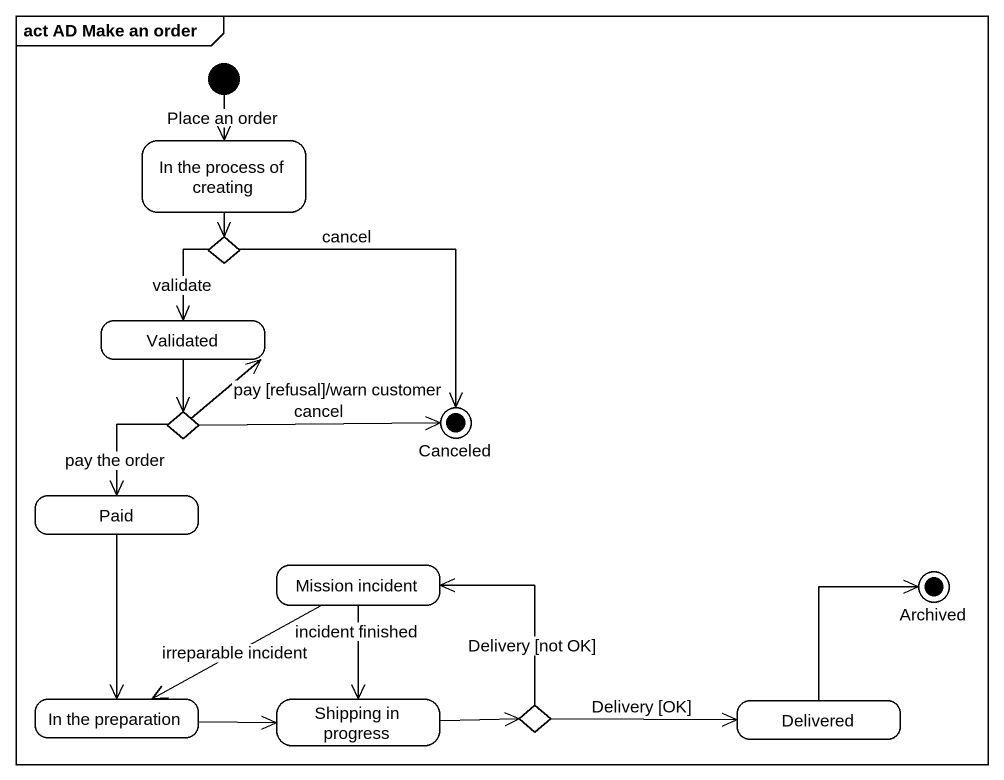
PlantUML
@startuml
mainframe act AD Make an order
hide empty description
state "In the process of creating" as In_the_process_of_creating
state choice1 <<choice>>
state Validated
state choice2 <<choice>>
state Canceled <<end>>
state Paid
state "Mission incident" as Mission_incident
state Archived <<end>>
state "In the preparation" as In_the_preparation
state "Shipping in progress" as Shipping_in_progress
state choice3 <<choice>>
state Delivered
[*] --> In_the_process_of_creating : Place an order
In_the_process_of_creating --> choice1
choice1 --> Validated : validate
choice1 --> Canceled : cancel
Validated --> choice2
choice2 -up-> Validated : pay [refusal]/warn customer
choice2 -right-> Canceled : cancel
choice2 --> Paid : pay the order
Paid --> In_the_preparation
Mission_incident -left-> In_the_preparation : irreparable incident
Mission_incident --> Shipping_in_progress : incident finished
In_the_preparation -right-> Shipping_in_progress
Shipping_in_progress -right-> choice3
choice3 -up-> Mission_incident : Delivery [not OK]
choice3 -right-> Delivered : Delivery [OK]
Delivered -up-> Archived
@enduml
